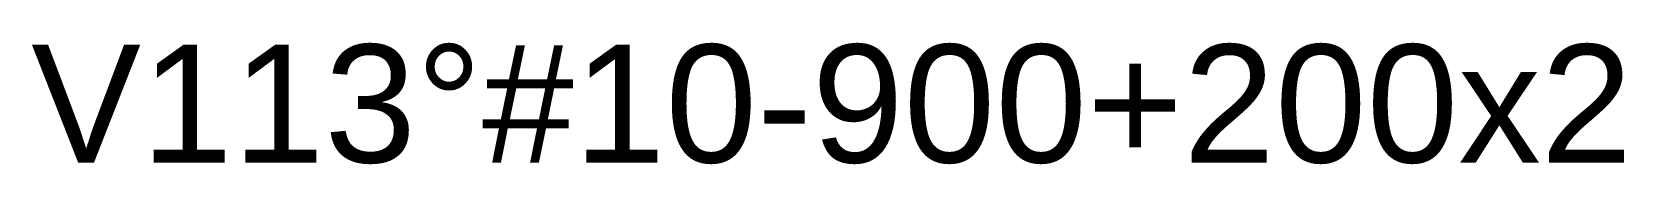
# Model space of a CAD drawing. Header units: millimetres. Extents: x 2263 to 2736, y 1556 to 1592.
import ezdxf

# ---------------------------------------------------------------- set-up
doc = ezdxf.new("R2010")
doc.units = ezdxf.units.MM
doc.styles.get("Standard").update_dxf_attribs({"font": 'arial.ttf'})

msp = doc.modelspace()

# ---------------------------------------------------------------- texts
msp.add_text('V113%%D#10-900+200x2', height=35).set_placement((2263.24, 1556.34))

doc.saveas('drawing.dxf')
